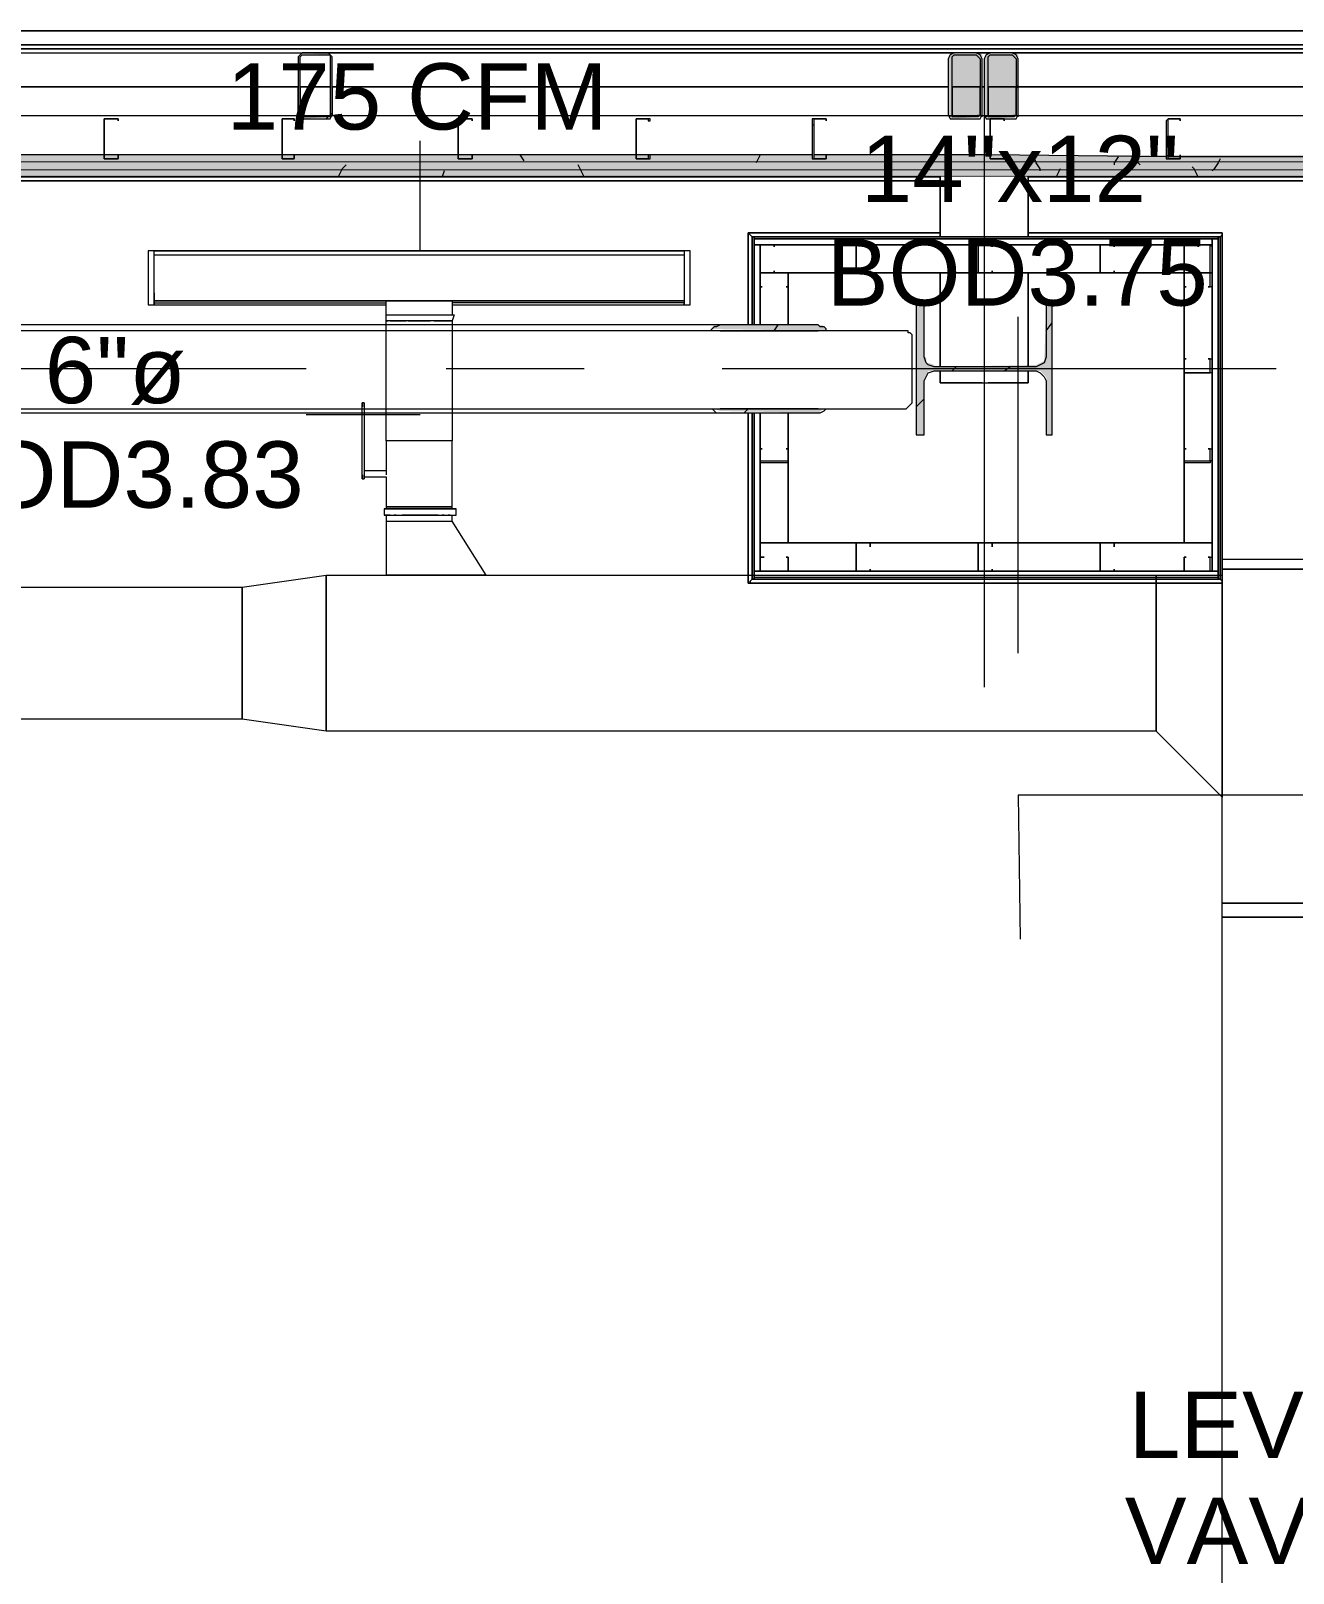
# Model space of a CAD drawing. Header units: metres. Extents: x -2 to 237, y -8 to 52.
# Drawn here: x 33.02 to 35.913, y 44.685 to 48.218 of the extents above; entities that cross this region are included whole.
import ezdxf

# ---------------------------------------------------------------- set-up
doc = ezdxf.new("R2010")
doc.units = ezdxf.units.M
doc.layers.add('HVAC - Ductos', color=5, linetype='Continuous', lineweight=0)
doc.layers.add('PDF3_Text', color=7, linetype='Continuous', lineweight=0)
doc.layers.add('PDF3_Geometry', color=7, linetype='Continuous', lineweight=0, true_color=0xaaaaaa)
doc.layers.add('PDF3_Solid Fills', color=7, linetype='Continuous', lineweight=0, true_color=0xffffff)
doc.styles.add('PDF Helvetica', font='')
doc.styles.get('PDF Helvetica').set_extended_font_data('Helvetica')

msp = doc.modelspace()

# ---------------------------------------------------------------- hatches: boundary and pattern name
at = {"layer": 'PDF3_Solid Fills', "lineweight": 0, "transparency": 33554559}
h = msp.add_hatch(color=256, dxfattribs=at)
h.paths.add_polyline_path([(33.7063, 48.021), (33.7109, 48.1584), (33.7063, 48.1584)])
h.paths.add_polyline_path([(33.6376, 48.0256), (33.6376, 48.0164), (33.7063, 48.021), (33.6422, 48.0256)])
h.paths.add_polyline_path([(33.7018, 48.163), (33.7018, 48.1676), (33.6376, 48.1676)])
h.paths.add_polyline_path([(33.6376, 48.1584), (33.633, 48.1584), (33.633, 48.0256)])
for points in [[(35.2005, 48.163), (35.196, 48.1676), (35.1272, 48.1676), (35.1226, 48.1584), (35.1226, 48.0256), (35.1272, 48.0256), (35.1272, 48.0164), (35.196, 48.021)], [(35.2051, 48.0256), (35.2097, 48.0256), (35.2097, 48.0164), (35.2785, 48.021), (35.283, 48.1624), (35.283, 48.1631), (35.2785, 48.1676), (35.2097, 48.1676), (35.2051, 48.1584)], [(58.6858, 47.9293), (35.6222, 47.9339), (7.0265, 47.9339), (7.0265, 47.9201), (58.6858, 47.9201)], [(58.6537, 47.9018), (58.6721, 47.8972), (58.6721, 47.9201), (7.0265, 47.9201), (7.0265, 47.9018)], [(7.0265, 47.888), (58.6399, 47.888), (58.6536, 47.8835), (58.6537, 47.8835), (58.6537, 47.9018), (7.0265, 47.9018)], [(35.3472, 47.5947), (35.3426, 47.4618), (35.3243, 47.4526), (35.0905, 47.448), (35.0905, 47.4526), (35.0768, 47.4572), (35.0722, 47.4572), (35.0722, 47.471), (35.0676, 47.471), (35.0676, 47.5947), (35.0493, 47.5947), (35.0493, 47.2922), (35.0676, 47.2922), (35.0676, 47.4205), (35.0768, 47.4389), (35.3335, 47.4389), (35.3472, 47.4251), (35.3472, 47.2922), (35.3609, 47.2922), (35.3609, 47.5947)]]:
    msp.add_hatch(color=256, dxfattribs=at).paths.add_polyline_path(points)
h = msp.add_hatch(color=256, dxfattribs=at)
h.paths.add_polyline_path([(34.5863, 47.3518), (34.6001, 47.3472), (34.8293, 47.3426), (34.8293, 47.3472), (34.8384, 47.3518)])
h.paths.add_polyline_path([(34.843, 47.5351), (34.8339, 47.5443), (34.5863, 47.5443), (34.5817, 47.5397), (34.5772, 47.5351), (34.843, 47.5305)])

# ---------------------------------------------------------------- linework, layer by layer
at = {"layer": 'HVAC - Ductos', "lineweight": 0}
for points in [[(33.9126, 47.7139), (33.9126, 47.966)], [(34.5176, 47.7139), (33.303, 47.7139), (34.5176, 47.7139), (34.5176, 47.6955), (34.5176, 47.691), (34.5176, 47.6864)], [(33.303, 47.6864), (33.303, 47.691), (33.303, 47.6955), (33.303, 47.7139)], [(33.303, 47.691), (33.303, 47.6955), (33.303, 47.7001)], [(34.5176, 47.7001), (34.5176, 47.6955), (34.5176, 47.691)], [(33.303, 47.6543), (33.303, 47.6589)], [(33.303, 47.6451), (33.303, 47.6497)], [(34.5176, 47.6589), (34.5176, 47.6543)], [(34.5176, 47.6497), (34.5176, 47.6451)], [(33.303, 47.6176), (33.303, 47.613), (33.303, 47.6084), (33.303, 47.5901), (33.303, 47.5947), (33.8347, 47.5947)], [(33.303, 47.6039), (33.303, 47.6084), (33.303, 47.613)], [(33.9447, 47.5534), (33.9493, 47.5534), (33.963, 47.5534), (33.9768, 47.5534), (33.9813, 47.5534), (33.9859, 47.5534), (33.9813, 47.5534), (33.963, 47.5534), (33.9401, 47.5534), (33.9126, 47.5534), (33.8805, 47.5534), (33.8576, 47.5534), (33.8393, 47.5534), (33.8347, 47.5534), (33.8347, 47.5672), (33.8347, 47.5993), (33.8393, 47.5993), (33.8438, 47.5993), (33.8576, 47.5993), (33.8713, 47.5993), (33.8897, 47.5993), (33.9126, 47.5993), (33.9309, 47.5993), (33.9493, 47.5993), (33.963, 47.5993), (33.9768, 47.5993), (33.9859, 47.5993), (33.9859, 47.5672), (33.9905, 47.5672), (33.9859, 47.5534), (33.9859, 47.2784), (33.9768, 47.2784), (33.963, 47.2784), (33.9493, 47.2784), (33.9309, 47.2784), (33.9126, 47.2784), (33.8897, 47.2784), (33.8713, 47.2784), (33.8576, 47.2784), (33.8438, 47.2784), (33.8393, 47.2784), (33.8347, 47.2784), (33.8347, 47.2097), (33.7843, 47.2097)], [(34.5176, 47.6176), (34.5176, 47.613), (34.5176, 47.6084), (34.5176, 47.5901), (34.5176, 47.5947), (33.9859, 47.5947)], [(34.5176, 47.613), (34.5176, 47.6084), (34.5176, 47.6039)], [(33.303, 47.5901), (33.8347, 47.5901)], [(33.8347, 47.5672), (33.8393, 47.5672), (33.8576, 47.5672), (33.8805, 47.5672), (33.9126, 47.5672), (33.9401, 47.5672), (33.9676, 47.5672), (33.9813, 47.5672), (33.9905, 47.5672)], [(33.9859, 47.5901), (34.5176, 47.5901)], [(35.283, 46.7926), (35.283, 47.5626)], [(33.9859, 47.1226), (33.9859, 47.1272), (33.9859, 47.2784), (33.9768, 47.2784), (33.963, 47.2784), (33.9493, 47.2784), (33.9309, 47.2784), (33.9126, 47.2784), (33.8897, 47.2784), (33.8713, 47.2784), (33.8576, 47.2784), (33.8438, 47.2784), (33.8393, 47.2784), (33.8347, 47.2784), (33.8347, 47.5534), (33.8393, 47.5534)], [(33.8438, 47.5534), (33.8576, 47.5534), (33.8713, 47.5534), (33.8805, 47.5534)], [(33.8851, 47.5534), (33.8897, 47.5534), (33.9126, 47.5534), (33.9309, 47.5534), (33.9355, 47.5534)], [(33.7843, 47.3655), (33.7797, 47.3655)], [(33.7797, 47.2006), (33.7797, 47.196), (33.7797, 47.1914), (33.7797, 47.196), (33.7797, 47.2006), (33.7797, 47.3564)], [(33.7843, 47.3564), (33.7843, 47.2006), (33.7843, 47.196), (33.7843, 47.1914), (33.7843, 47.196), (33.7843, 47.2006), (33.7843, 47.196), (33.8347, 47.196), (33.8347, 47.1272), (33.8347, 47.1226)], [(33.9126, 47.338), (33.6514, 47.338)], [(33.8347, 47.2097), (33.8347, 47.2051), (33.8347, 47.2006)], [(33.7797, 47.1914), (33.7843, 47.1914)], [(33.8301, 47.1226), (33.8301, 47.1088)], [(33.8347, 47.1088), (33.8301, 47.1088), (33.8393, 47.1088), (33.853, 47.1088), (33.8713, 47.1088), (33.8897, 47.1088), (33.9126, 47.1088), (33.9309, 47.1088), (33.9538, 47.1088), (33.9676, 47.1088), (33.9813, 47.1088), (33.9905, 47.1088), (33.9951, 47.1088), (33.9951, 47.1226), (33.9905, 47.1226), (33.9813, 47.1226), (33.9676, 47.1226), (33.9538, 47.1226), (33.9309, 47.1226), (33.9126, 47.1226), (33.8897, 47.1226), (33.8713, 47.1226), (33.853, 47.1226), (33.8393, 47.1226), (33.8301, 47.1226), (33.8393, 47.1226), (33.853, 47.1226), (33.8713, 47.1226), (33.8897, 47.1226), (33.9126, 47.1226), (33.9309, 47.1226), (33.9538, 47.1226), (33.9676, 47.1226), (33.9813, 47.1226), (33.9905, 47.1226), (33.9951, 47.1226)], [(33.8438, 47.1088), (33.8393, 47.1088), (33.8347, 47.1088), (33.8347, 47.0951), (33.8393, 47.0951), (33.8438, 47.0951), (33.8576, 47.0951), (33.8713, 47.0951), (33.8897, 47.0951), (33.9126, 47.0951), (33.9309, 47.0951), (33.9493, 47.0951), (33.963, 47.0951), (33.9768, 47.0951), (33.9859, 47.0951), (33.9859, 47.1088), (33.9905, 47.1088), (33.9951, 47.1088)], [(33.8576, 47.1088), (33.853, 47.1088)], [(33.9538, 47.1088), (33.9493, 47.1088), (33.9309, 47.1088), (33.9126, 47.1088), (33.8897, 47.1088), (33.8713, 47.1088)], [(33.9676, 47.1088), (33.963, 47.1088)], [(33.9813, 47.1088), (33.9768, 47.1088)], [(33.8347, 47.0951), (33.8347, 46.9713), (33.8393, 46.9713), (33.8576, 46.9713), (33.8805, 46.9713), (33.9126, 46.9713), (33.9859, 46.9713), (34.018, 46.9713), (34.0409, 46.9713), (34.0593, 46.9713), (34.0638, 46.9713), (33.9859, 47.0951)], [(33.8805, 47.0951), (33.8851, 47.0951)], [(33.9355, 47.0951), (33.9401, 47.0951), (33.9447, 47.0951)], [(33.5047, 46.9438), (33.6972, 46.9713)], [(33.6972, 46.9713), (33.6972, 46.6138)], [(34.0638, 46.9713), (34.0593, 46.9713), (34.0409, 46.9713), (34.018, 46.9713), (33.9859, 46.9713), (33.9126, 46.9713), (33.8805, 46.9713), (33.8576, 46.9713), (33.8393, 46.9713), (33.8347, 46.9713)], [(33.5047, 46.6414), (33.5047, 46.9438)], [(33.6972, 46.6138), (33.5047, 46.6414)], [(35.9522, 46.4672), (35.283, 46.4672), (35.2876, 46.1372)]]:
    msp.add_lwpolyline(points, dxfattribs=at)
for points in [[(33.2893, 47.7139), (33.2893, 47.5901), (33.303, 47.5901), (33.303, 47.7139)], [(33.303, 47.7047), (34.5176, 47.7047), (34.5176, 47.5993), (33.303, 47.5993)], [(34.5313, 47.7139), (34.5176, 47.7139), (34.5176, 47.5901), (34.5313, 47.5901)], [(34.5176, 47.5993), (33.303, 47.5993)], [(33.7797, 47.3564), (33.7797, 47.361), (33.7797, 47.3655), (33.7797, 47.361)], [(33.7843, 47.3564), (33.7843, 47.361), (33.7843, 47.3655), (33.7843, 47.361)], [(33.8347, 47.1272), (33.8393, 47.1272), (33.8438, 47.1272), (33.8576, 47.1272), (33.8713, 47.1272), (33.8897, 47.1272), (33.9126, 47.1272), (33.9309, 47.1272), (33.9493, 47.1272), (33.963, 47.1272), (33.9768, 47.1272), (33.9859, 47.1272), (33.9768, 47.1272), (33.963, 47.1272), (33.9493, 47.1272), (33.9309, 47.1272), (33.9126, 47.1272), (33.8897, 47.1272), (33.8713, 47.1272), (33.8576, 47.1272), (33.8438, 47.1272), (33.8393, 47.1272)], [(33.9859, 47.1272), (33.9768, 47.1272), (33.963, 47.1272), (33.9493, 47.1272), (33.9309, 47.1272), (33.9126, 47.1272), (33.8897, 47.1272), (33.8713, 47.1272), (33.8576, 47.1272), (33.8438, 47.1272), (33.8393, 47.1272), (33.8347, 47.1272), (33.8393, 47.1272), (33.8438, 47.1272), (33.8576, 47.1272), (33.8713, 47.1272), (33.8897, 47.1272), (33.9126, 47.1272), (33.9309, 47.1272), (33.9493, 47.1272), (33.963, 47.1272), (33.9768, 47.1272)], [(33.8347, 47.1226), (33.8393, 47.1226), (33.8438, 47.1226), (33.8576, 47.1226), (33.8713, 47.1226), (33.8897, 47.1226), (33.9126, 47.1226), (33.9309, 47.1226), (33.9493, 47.1226), (33.963, 47.1226), (33.9768, 47.1226), (33.9859, 47.1226), (33.9768, 47.1226), (33.963, 47.1226), (33.9493, 47.1226), (33.9309, 47.1226), (33.9126, 47.1226), (33.8897, 47.1226), (33.8713, 47.1226), (33.8576, 47.1226), (33.8438, 47.1226), (33.8393, 47.1226)], [(36.1585, 46.9851), (35.7505, 46.9851), (35.7505, 47.008), (36.1585, 47.008)], [(35.7505, 46.9713), (35.7505, 46.4626), (35.5993, 46.6138), (35.5993, 46.9713), (35.5993, 46.6138), (33.6972, 46.6138), (33.6972, 46.9713), (35.5993, 46.9713)], [(36.1585, 46.9851), (36.1585, 46.2197), (35.7505, 46.2197), (35.7505, 46.9851)], [(33.5047, 46.6414), (30.9426, 46.6414), (30.9426, 46.9438), (33.5047, 46.9438)], [(35.7505, 46.1876), (35.7505, 46.2197), (36.1585, 46.2197), (36.1585, 46.1876)], [(36.1585, 46.1876), (36.1585, 44.3634), (35.7505, 44.3634), (35.7505, 46.1876)]]:
    msp.add_lwpolyline(points, close=True, dxfattribs=at)
at = {"layer": 'PDF3_Geometry', "lineweight": 0}
for points in [[(33.6743, 48.218), (32.1388, 48.218)], [(35.2051, 48.218), (33.6743, 48.218)], [(36.7405, 48.218), (35.2051, 48.218)], [(33.6743, 48.186), (32.1388, 48.186)], [(33.6743, 48.1768), (32.1388, 48.1768)], [(33.633, 48.0256), (33.6376, 48.0164), (33.6422, 48.0164), (33.7018, 48.0164), (33.7063, 48.0164), (33.7109, 48.0256), (33.7109, 48.1584), (33.7063, 48.163), (33.7018, 48.1676), (33.6422, 48.1676), (33.6376, 48.163), (33.633, 48.1584)], [(33.7018, 48.021), (33.6422, 48.021), (33.6376, 48.0256), (33.6376, 48.1584), (33.6422, 48.163), (33.7018, 48.163), (33.7063, 48.163), (33.7063, 48.1584), (33.7063, 48.0256), (33.7063, 48.021)], [(35.2051, 48.186), (33.6743, 48.186)], [(35.2051, 48.1768), (33.6743, 48.1768)], [(35.1363, 48.0164), (35.1868, 48.0164), (35.196, 48.0164), (35.2005, 48.0256), (35.2005, 48.1539), (35.196, 48.163), (35.1868, 48.1676), (35.1363, 48.1676), (35.1272, 48.163), (35.1226, 48.1539), (35.1226, 48.0256), (35.1272, 48.0164)], [(35.1363, 48.021), (35.1317, 48.021), (35.1317, 48.0256), (35.1317, 48.1539), (35.1317, 48.1584), (35.1363, 48.163), (35.1868, 48.163), (35.1914, 48.1584), (35.196, 48.1539), (35.196, 48.0256), (35.1914, 48.021), (35.1868, 48.021)], [(35.2051, 48.1676), (35.1868, 48.1676)], [(36.7405, 48.186), (35.2051, 48.186)], [(36.7405, 48.1768), (35.2051, 48.1768)], [(35.2189, 48.1676), (35.2051, 48.1676)], [(35.2785, 48.0256), (35.2739, 48.021), (35.2693, 48.021), (35.2189, 48.021), (35.2143, 48.021), (35.2143, 48.0256), (35.2143, 48.1539), (35.2143, 48.1584), (35.2189, 48.163), (35.2693, 48.163), (35.2739, 48.1584), (35.2785, 48.1539)], [(32.1388, 48.0897), (32.1755, 48.0897), (33.633, 48.0897), (32.1755, 48.0897), (32.1388, 48.0897), (32.1067, 48.0897)], [(33.6743, 48.0897), (33.7063, 48.0897), (33.6743, 48.0897), (33.6376, 48.0897)], [(33.7109, 48.0897), (35.1226, 48.0897)], [(35.1317, 48.0897), (35.196, 48.0897)], [(35.2005, 48.0897), (35.2051, 48.0897)], [(35.2143, 48.0897), (35.2785, 48.0897)], [(35.283, 48.0897), (36.7039, 48.0897), (36.7405, 48.0897), (36.7726, 48.0897), (36.7405, 48.0897), (36.7039, 48.0897)], [(33.2205, 48.0164), (33.1884, 48.0164), (33.1884, 48.0118), (33.1884, 47.9247), (33.2205, 47.9247), (33.2205, 47.9339), (33.2205, 47.9247), (33.1884, 47.9247), (33.1884, 48.0118), (33.1884, 48.0164), (33.2205, 48.0164), (33.2205, 48.0118)], [(33.6238, 48.0164), (33.5963, 48.0164), (33.5963, 48.0118), (33.5963, 47.9247), (33.6238, 47.9247), (33.6238, 47.9339), (33.6238, 47.9247), (33.5963, 47.9247), (33.5963, 48.0118), (33.5963, 48.0164), (33.6238, 48.0164), (33.6238, 48.0118)], [(34.0317, 48.0164), (34.0043, 48.0164), (33.9997, 48.0164), (33.9997, 48.0118), (33.9997, 47.9247), (34.0043, 47.9247), (34.0317, 47.9247), (34.0317, 47.9339), (34.0317, 47.9247), (34.0043, 47.9247), (33.9997, 47.9247), (33.9997, 48.0118), (33.9997, 48.0164), (34.0043, 48.0164), (34.0317, 48.0164), (34.0317, 48.0118)], [(34.4397, 48.0164), (34.4076, 48.0164), (34.4076, 48.0118), (34.4076, 47.9247), (34.4397, 47.9247), (34.4397, 47.9339), (34.4351, 47.9339), (34.4351, 47.9247), (34.4076, 47.9247), (34.4076, 48.0118), (34.4076, 48.0164), (34.4351, 48.0164), (34.4351, 48.0118), (34.4397, 48.0118)], [(34.843, 48.0164), (34.8155, 48.0164), (34.8109, 48.0164), (34.8109, 48.0118), (34.8109, 47.9247), (34.8155, 47.9247), (34.843, 47.9247), (34.843, 47.9339), (34.843, 47.9247), (34.8155, 47.9247), (34.8155, 48.0118), (34.8155, 48.0164), (34.843, 48.0164), (34.843, 48.0118)], [(35.2509, 48.0164), (35.2189, 48.0164), (35.2189, 48.0118), (35.2189, 47.9247), (35.2509, 47.9247), (35.2509, 47.9339), (35.2509, 47.9247), (35.2189, 47.9247), (35.2189, 48.0118), (35.2189, 48.0164), (35.2509, 48.0164), (35.2509, 48.0118)], [(35.6543, 48.0164), (35.6268, 48.0164), (35.6222, 48.0118), (35.6222, 47.9247), (35.6268, 47.9247), (35.6543, 47.9247), (35.6543, 47.9339), (35.6543, 47.9247), (35.6268, 47.9247), (35.6268, 48.0118), (35.6268, 48.0164), (35.6543, 48.0164), (35.6543, 48.0118)], [(26.1071, 47.8834), (35.1043, 47.8834)], [(35.1043, 47.8834), (35.1043, 47.746)], [(35.3059, 47.8834), (35.3059, 47.746)], [(35.3059, 47.8834), (44.3031, 47.8834), (35.3059, 47.8834), (44.3031, 47.8834), (35.3059, 47.8834), (44.3031, 47.8834), (35.3059, 47.8834), (44.3031, 47.8789)], [(26.1071, 47.8743), (35.1043, 47.8743)], [(26.1071, 47.8743), (35.1043, 47.8743)], [(35.3059, 47.8743), (44.3031, 47.8743)], [(35.3059, 47.8743), (44.3031, 47.8743)], [(34.678, 46.9668), (35.7414, 46.9668), (35.7414, 46.9622), (34.6734, 46.9622), (35.746, 46.9622), (35.7505, 46.9576), (35.7505, 46.953), (35.7505, 47.7552), (35.3059, 47.7552), (35.7505, 47.7552), (35.3059, 47.7552), (35.7505, 47.7552), (35.7505, 46.953), (34.6643, 46.953), (34.6643, 47.3426), (34.6643, 46.953), (34.6643, 47.3426), (34.6643, 46.953), (35.7505, 46.953), (35.7505, 46.9576), (35.746, 46.9622), (35.7414, 46.9622), (34.678, 46.9622)], [(35.6635, 47.0447), (34.7559, 47.0447), (35.6635, 47.0447), (35.6635, 47.6634), (34.7559, 47.6634), (34.7559, 47.5443), (34.7559, 47.6634), (34.6917, 47.6634), (34.6917, 47.5443), (34.6917, 47.7276), (34.678, 47.7276), (35.7276, 47.7276), (35.7276, 47.7414), (35.7276, 46.9805), (35.7414, 46.9805), (34.678, 46.9805), (34.678, 46.9668), (35.7414, 46.9668), (35.7414, 46.9805), (35.7414, 47.7414), (35.7276, 47.7414), (34.678, 47.7414), (34.678, 47.5443), (34.678, 47.7414), (34.678, 47.7276), (34.678, 47.5443), (34.678, 47.746), (34.6734, 47.746), (34.6689, 47.7506), (34.6643, 47.7552), (35.1043, 47.7552), (34.6643, 47.7552), (34.6689, 47.7506), (34.6734, 47.746), (35.1043, 47.746), (34.678, 47.746), (35.1043, 47.746), (34.6734, 47.746), (34.6734, 47.5443), (34.6734, 47.746), (34.6734, 47.5443), (34.6734, 47.746), (35.1043, 47.746), (34.678, 47.746), (35.1043, 47.746), (34.6734, 47.746), (34.6689, 47.7506), (34.6643, 47.7552), (35.1043, 47.7552), (34.6643, 47.7552), (34.6643, 47.5443), (34.6643, 47.7552), (34.6643, 47.5443), (34.6643, 47.7552), (34.6689, 47.7506), (34.6734, 47.746), (34.678, 47.746), (34.678, 47.5443), (34.678, 47.6634), (34.678, 47.746), (35.6635, 47.746), (35.7414, 47.746), (35.7414, 46.9622), (35.7414, 47.0447), (35.7414, 47.746), (35.746, 47.746), (35.7505, 47.7506), (35.7505, 47.7552), (35.7505, 47.7506), (35.746, 47.746), (35.3059, 47.746), (35.7414, 47.746), (35.3059, 47.746), (35.7414, 47.746), (35.3059, 47.746), (35.7414, 47.746), (35.3059, 47.746), (35.746, 47.746), (35.746, 46.9622), (34.6734, 46.9622), (35.7414, 46.9622), (35.7414, 47.746), (35.7414, 46.9622), (35.7414, 47.746), (35.746, 47.746), (35.7505, 47.7506), (35.7505, 47.7552), (35.7505, 46.953), (34.6643, 46.953), (34.6689, 46.953), (34.6689, 46.9576), (34.6734, 46.9622), (34.678, 46.9622), (34.6734, 46.9622), (34.6689, 46.9576), (34.6689, 46.953), (34.6643, 46.953), (34.6689, 46.953), (34.6689, 46.9576), (34.6734, 46.9622), (34.678, 46.9622), (35.7414, 46.9622), (34.678, 46.9622), (34.678, 47.3426), (34.678, 46.9622), (34.678, 47.3426), (34.678, 46.9805), (34.6917, 46.9805), (35.7276, 46.9805), (35.7276, 47.0447)], [(34.678, 47.5443), (34.678, 47.746)], [(35.7414, 47.7414), (35.7414, 47.746), (34.678, 47.746), (34.678, 47.7414)], [(35.7414, 46.9622), (35.7414, 47.746)], [(35.746, 47.746), (35.7505, 47.7506), (35.7505, 47.7552), (35.7505, 46.953), (35.7505, 46.9576), (35.746, 46.9622)], [(34.6963, 47.6634), (34.6917, 47.6634), (34.6917, 47.723), (34.6917, 47.7276), (34.6963, 47.7276), (34.7239, 47.7276), (34.7239, 47.723), (34.7239, 47.7276), (34.6963, 47.7276), (34.6917, 47.7276), (34.6917, 47.723), (34.6917, 47.6634), (34.6963, 47.6634), (34.7239, 47.6634)], [(34.7559, 47.6634), (35.6635, 47.6634), (35.6635, 47.7276), (34.6917, 47.7276), (34.6917, 47.6634)], [(34.9118, 47.6634), (34.9118, 47.723), (34.9118, 47.7276), (34.9439, 47.7276), (34.9439, 47.723), (34.9439, 47.7276), (34.9118, 47.7276), (34.9118, 47.723), (34.9118, 47.6634), (34.9439, 47.6634)], [(35.1914, 47.6634), (35.1914, 47.723), (35.1914, 47.7276), (35.2235, 47.7276), (35.2235, 47.723), (35.2235, 47.7276), (35.1914, 47.7276), (35.1914, 47.723), (35.1914, 47.6634), (35.2235, 47.6634)], [(35.4755, 47.6634), (35.471, 47.6634), (35.471, 47.723), (35.471, 47.7276), (35.4755, 47.7276), (35.503, 47.7276), (35.503, 47.723), (35.503, 47.7276), (35.4755, 47.7276), (35.471, 47.7276), (35.471, 47.723), (35.471, 47.6634), (35.4755, 47.6634), (35.503, 47.6634)], [(35.6635, 47.6634), (35.6635, 47.0447), (35.7276, 47.0447), (35.7276, 47.7276), (35.6635, 47.7276)], [(35.6955, 47.723), (35.6955, 47.7276)], [(35.723, 47.7276), (35.7276, 47.723), (35.7276, 47.6634), (35.723, 47.6634), (35.6955, 47.6634), (35.6955, 47.668), (35.6955, 47.6634), (35.723, 47.6634), (35.723, 47.723), (35.723, 47.7276), (35.6955, 47.7276)], [(34.7239, 47.668), (34.7239, 47.6634)], [(34.9439, 47.668), (34.9439, 47.6634)], [(35.2235, 47.668), (35.2235, 47.6634)], [(35.503, 47.668), (35.503, 47.6634)], [(34.6917, 47.6634), (34.6963, 47.6634), (34.7559, 47.6634), (34.7559, 47.6314), (34.7514, 47.6314), (34.7559, 47.6314), (34.7559, 47.6634), (34.6963, 47.6634), (34.6917, 47.6634), (34.6917, 47.6314)], [(34.6963, 47.6314), (34.6917, 47.6314)], [(35.1043, 47.6634), (35.1043, 47.448)], [(35.3059, 47.6634), (35.3059, 47.448)], [(35.6635, 47.6634), (35.723, 47.6634), (35.7276, 47.6634), (35.7276, 47.6314), (35.7185, 47.6314), (35.723, 47.6314), (35.723, 47.6634), (35.6635, 47.6634), (35.6635, 47.6314)], [(35.668, 47.6314), (35.6635, 47.6314)], [(35.3609, 47.2922), (35.3609, 47.5947), (35.3472, 47.5947), (35.3472, 47.471), (35.3426, 47.4572), (35.3335, 47.4526), (35.3243, 47.448), (35.0905, 47.448), (35.0768, 47.4526), (35.0722, 47.4572), (35.0676, 47.471), (35.0676, 47.5947), (35.0493, 47.5947), (35.0493, 47.2922), (35.0676, 47.2922), (35.0676, 47.416), (35.0722, 47.4251), (35.0768, 47.4343), (35.0905, 47.4389), (35.3243, 47.4389), (35.3335, 47.4343), (35.3426, 47.4251), (35.3472, 47.416), (35.3472, 47.2922)], [(35.7276, 47.4343), (35.723, 47.4343), (35.6635, 47.4343), (35.6635, 47.4664), (35.668, 47.4664), (35.6635, 47.4664), (35.6635, 47.4343), (35.723, 47.4343), (35.723, 47.4664), (35.7185, 47.4664), (35.7276, 47.4664)], [(35.3059, 47.4389), (35.3059, 47.4114)], [(34.6734, 47.3426), (34.6734, 46.9622)], [(34.6734, 47.3426), (34.6734, 46.9622)], [(34.6917, 47.0447), (34.6917, 46.9805), (34.6917, 47.3426), (34.6917, 47.0447), (34.7559, 47.0447), (34.7559, 47.3426), (34.7559, 47.0447)], [(34.7559, 47.2326), (34.7559, 47.228), (34.6963, 47.228), (34.6917, 47.228), (34.6917, 47.2326), (34.6917, 47.2601), (34.6963, 47.2601), (34.6917, 47.2601), (34.6917, 47.2326), (34.6963, 47.2326), (34.7559, 47.2326), (34.7559, 47.2601)], [(34.7514, 47.2601), (34.7559, 47.2601)], [(35.7276, 47.2326), (35.723, 47.2326), (35.723, 47.228), (35.6635, 47.228), (35.6635, 47.2326), (35.6635, 47.2601), (35.668, 47.2601), (35.6635, 47.2601), (35.6635, 47.2326), (35.723, 47.2326), (35.723, 47.2601), (35.7185, 47.2601), (35.7276, 47.2601)], [(34.9118, 46.9805), (34.9118, 47.0401), (34.9118, 47.0447), (34.9439, 47.0447), (34.9439, 47.0356), (34.9439, 47.0447), (34.9118, 47.0447), (34.9118, 47.0401), (34.9118, 46.9805), (34.9439, 46.9805)], [(35.1914, 46.9805), (35.1914, 47.0401), (35.1914, 47.0447), (35.2235, 47.0447), (35.2235, 47.0356), (35.2235, 47.0447), (35.1914, 47.0447), (35.1914, 47.0401), (35.1914, 46.9805), (35.2235, 46.9805)], [(35.4755, 46.9805), (35.471, 46.9805), (35.471, 47.0401), (35.471, 47.0447), (35.4755, 47.0447), (35.503, 47.0447), (35.503, 47.0356), (35.503, 47.0447), (35.4755, 47.0447), (35.471, 47.0447), (35.471, 47.0401), (35.471, 46.9805), (35.4755, 46.9805), (35.503, 46.9805)], [(34.7559, 46.9805), (34.6963, 46.9805), (34.6917, 46.9805), (34.6917, 47.0126), (34.7009, 47.0126), (34.6917, 47.0126), (34.6917, 46.9805), (34.6963, 46.9805), (34.7559, 46.9805), (34.7559, 47.0126)], [(34.7514, 47.0126), (34.7559, 47.0126)], [(35.7276, 46.9805), (35.723, 46.9805), (35.6635, 46.9805), (35.6635, 47.0126), (35.668, 47.0126), (35.6635, 47.0126), (35.6635, 46.9805), (35.723, 46.9805), (35.723, 47.0126), (35.7185, 47.0126), (35.7276, 47.0126)], [(35.7505, 46.953), (35.7505, 46.9576), (35.746, 46.9622), (35.7414, 46.9622), (34.678, 46.9622), (34.6734, 46.9622), (34.6689, 46.9576), (34.6689, 46.953), (34.6643, 46.953)], [(34.678, 46.9622), (35.7414, 46.9622)], [(34.9439, 46.9851), (34.9439, 46.9805)], [(35.2235, 46.9851), (35.2235, 46.9805)], [(35.503, 46.9851), (35.503, 46.9805)]]:
    msp.add_lwpolyline(points, close=True, dxfattribs=at)
for points in [[(32.1113, 48.1676), (30.6722, 48.1676), (32.1388, 48.1676), (33.6743, 48.1676), (35.1363, 48.1676), (33.7018, 48.1676)], [(32.171, 48.1676), (33.6422, 48.1676)], [(35.2509, 48.0164), (35.2693, 48.0164), (35.2785, 48.0164), (35.283, 48.0256), (35.283, 48.1539), (35.2785, 48.163), (35.2693, 48.1676), (35.2189, 48.1676), (35.2097, 48.163), (35.2051, 48.1539), (35.2051, 48.0256), (35.2097, 48.0164), (35.2189, 48.0164)], [(36.7085, 48.1676), (35.2693, 48.1676), (36.7405, 48.1676), (38.2714, 48.1676), (39.7381, 48.1676), (38.3035, 48.1676)], [(33.633, 48.0256), (33.633, 48.0897)], [(33.6376, 48.0897), (33.6376, 48.0256), (33.6422, 48.021)], [(33.7063, 48.0897), (33.7063, 48.0256), (33.7109, 48.0302)], [(33.7109, 48.0897), (33.7109, 48.0256)], [(35.1226, 48.0897), (35.1226, 48.0256), (35.1272, 48.021)], [(35.1317, 48.0897), (35.1317, 48.0256), (35.1317, 48.021)], [(35.196, 48.0256), (35.196, 48.0897)], [(35.2005, 48.021), (35.2005, 48.0256), (35.2005, 48.0897)], [(35.2051, 48.1172), (35.2051, 47.6451)], [(35.2051, 48.0897), (35.2051, 48.0256), (35.2097, 48.021), (35.2143, 48.0256), (35.2143, 48.021)], [(35.2143, 48.0897), (35.2143, 48.0256)], [(35.2785, 48.0851), (35.283, 48.0943)], [(35.2785, 48.0256), (35.2785, 48.0897)], [(35.283, 48.021), (35.283, 48.0256), (35.283, 48.0897)], [(58.7775, 46.6138), (58.7775, 47.0172), (58.7775, 47.4251), (58.7775, 47.8284), (58.7775, 47.8834), (58.7775, 47.9293), (58.7775, 48.0118), (58.7775, 48.021), (7.0265, 48.0256)], [(33.6972, 48.0164), (33.7018, 48.021)], [(33.7063, 48.021), (33.7063, 48.0256)], [(35.1914, 48.021), (35.1914, 48.0256)], [(35.2739, 48.021), (35.2739, 48.0256)], [(58.6721, 35.7008), (58.6721, 47.8834), (58.6721, 47.8972), (58.6721, 47.9155), (7.0265, 47.9201)], [(34.8109, 47.9339), (34.4076, 47.9339), (33.9997, 47.9339), (33.5963, 47.9339), (33.1884, 47.9339), (32.7851, 47.9339)], [(35.6222, 47.9293), (35.2189, 47.9339), (34.8155, 47.9339)], [(37.6527, 47.9293), (37.2493, 47.9293), (36.8414, 47.9293), (36.4381, 47.9293), (36.0301, 47.9293), (35.6268, 47.9293)], [(58.6537, 35.7008), (58.6537, 47.8834), (58.6537, 47.8972), (7.0265, 47.9018)], [(7.0265, 47.888), (58.6399, 47.8834), (58.6399, 35.7008), (48.2128, 35.7008), (48.2128, 35.6871), (58.6399, 35.6871), (58.6399, 34.1837), (45.3206, 34.1837), (44.8348, 34.1837), (44.6515, 34.1837), (41.7273, 34.1837)], [(26.1071, 47.8834), (35.1043, 47.8834)], [(35.1043, 47.8834), (26.1071, 47.8834)], [(35.1043, 47.8834), (26.1071, 47.8834)], [(26.1071, 47.8834), (35.1043, 47.8834)], [(26.1071, 47.8834), (35.1043, 47.8834)], [(35.1043, 47.8834), (26.1071, 47.8834)], [(26.1071, 47.8834), (35.1043, 47.8834)], [(35.1043, 47.8834), (26.1071, 47.8834)], [(35.3059, 47.8834), (44.3031, 47.8834)], [(44.3031, 47.8834), (35.3059, 47.8834)], [(35.7414, 46.9668), (35.7414, 47.746), (35.7414, 46.9668)], [(35.2051, 47.6451), (35.2051, 46.7147)], [(34.6047, 47.5443), (30.8968, 47.5443), (30.8922, 47.5443), (30.8876, 47.5397), (30.883, 47.5351), (30.883, 47.5305), (30.8784, 47.5259), (30.8784, 47.5213), (30.8784, 47.3655), (30.8784, 47.3564), (30.883, 47.3518), (30.883, 47.3472), (30.8876, 47.3426), (30.8922, 47.3426), (30.8968, 47.3426), (34.6047, 47.3426)], [(31.0205, 47.3518), (35.0264, 47.3518), (35.0309, 47.3564), (35.0355, 47.361), (35.0401, 47.3655), (35.0401, 47.3701), (35.0401, 47.3793), (35.0401, 47.5076), (35.0401, 47.5122), (35.0401, 47.5213), (35.0355, 47.5259), (35.0309, 47.5259), (35.0309, 47.5305), (35.0264, 47.5305), (31.0205, 47.5305)], [(34.843, 47.5305), (34.843, 47.5351), (34.8384, 47.5397), (34.8293, 47.5397), (34.8247, 47.5443), (34.8155, 47.5443), (34.6047, 47.5443), (34.6001, 47.5443), (34.5909, 47.5397), (34.5863, 47.5397), (34.5817, 47.5351), (34.5772, 47.5305)], [(34.6001, 47.5305), (34.6047, 47.5305), (34.8155, 47.5305), (34.8201, 47.5305), (34.8247, 47.5305)], [(34.7239, 47.5305), (34.733, 47.5443)], [(35.3472, 47.5305), (35.3609, 47.5489)], [(33.6514, 47.4434), (32.3817, 47.4434)], [(34.2884, 47.4434), (33.9722, 47.4434)], [(35.8743, 47.4434), (34.6047, 47.4434)], [(35.1043, 47.4389), (35.1043, 47.4114), (35.1043, 47.4389)], [(35.1317, 47.4389), (35.1409, 47.448)], [(35.2509, 47.4389), (35.2647, 47.448)], [(35.1868, 47.4114), (35.1914, 47.4114), (35.196, 47.4114), (35.2005, 47.4114), (35.196, 47.4114), (35.1914, 47.4114), (35.1868, 47.4114), (35.1043, 47.4114), (35.3059, 47.4114), (35.228, 47.4114), (35.2235, 47.4114), (35.2189, 47.4114), (35.2143, 47.4114), (35.2189, 47.4114), (35.2235, 47.4114), (35.228, 47.4114)], [(34.5772, 47.3518), (34.5817, 47.3518), (34.5863, 47.3472), (34.5909, 47.3426), (34.6001, 47.3426), (34.6047, 47.3426), (34.8155, 47.3426), (34.8247, 47.3426), (34.8293, 47.3426), (34.8384, 47.3472), (34.843, 47.3518)], [(34.8247, 47.3518), (34.8201, 47.3518), (34.8155, 47.3518), (34.6047, 47.3518), (34.6001, 47.3518)], [(34.6551, 47.3426), (34.6643, 47.3518)], [(35.0493, 47.3564), (35.0676, 47.3747)], [(34.678, 46.9622), (34.678, 47.3426)], [(34.678, 47.0447), (34.678, 47.3426)], [(34.678, 47.3426), (34.678, 46.9668), (34.678, 47.3426)], [(34.678, 47.0447), (34.678, 46.9622)]]:
    msp.add_lwpolyline(points, dxfattribs=at)
at = {"layer": 'PDF3_Geometry', "color": 254, "lineweight": 0, "true_color": 0xd2d2d2}
for points in [[(33.1884, 48.0072), (33.1884, 48.0118)], [(34.8109, 48.0026), (34.8155, 48.0026)], [(35.6222, 47.9293), (35.6268, 47.9339)]]:
    msp.add_lwpolyline(points, dxfattribs=at)
at = {"layer": 'PDF3_Geometry', "color": 254, "lineweight": 0, "true_color": 0xeaeaea}
for points in [[(34.1509, 47.9201), (34.1417, 47.9339)], [(34.6917, 47.9339), (34.6826, 47.9155)], [(35.3335, 47.8972), (35.3335, 47.9018), (35.3243, 47.9155), (35.3197, 47.9293)], [(35.5122, 47.9293), (35.503, 47.9155), (35.503, 47.911)], [(35.5626, 47.911), (35.558, 47.9155), (35.5489, 47.9293)], [(35.746, 47.9247), (35.7414, 47.9155), (35.7322, 47.9018), (35.7276, 47.8972)], [(33.743, 47.911), (33.7338, 47.9018), (33.7247, 47.8834)], [(33.9676, 47.8972), (33.963, 47.8834)], [(34.2884, 47.8834), (34.2793, 47.9018), (34.2747, 47.911)], [(35.3793, 47.9018), (35.3701, 47.8834)], [(35.6955, 47.8834), (35.6863, 47.9018), (35.6817, 47.9064)]]:
    msp.add_lwpolyline(points, dxfattribs=at)

# ---------------------------------------------------------------- texts
at = {"layer": 'PDF3_Text', "lineweight": 0, "char_height": 0.15195, "attachment_point": 4, "style": 'PDF Helvetica'}
for s, insert in [('175 CFM', (33.4692, 48.0668)), ('14"x12"', (34.9222, 47.9018)), ('BOD3.75', (34.8443, 47.6635)), ('6"ø', (33.0521, 47.4389)), ('BOD3.83', (32.7725, 47.2005)), ('LEVEL 3', (35.5364, 45.0234)), ('VAV-313', (35.5272, 44.7804))]:
    msp.add_mtext(s, dxfattribs=dict(at, insert=insert))

doc.saveas('drawing.dxf')
